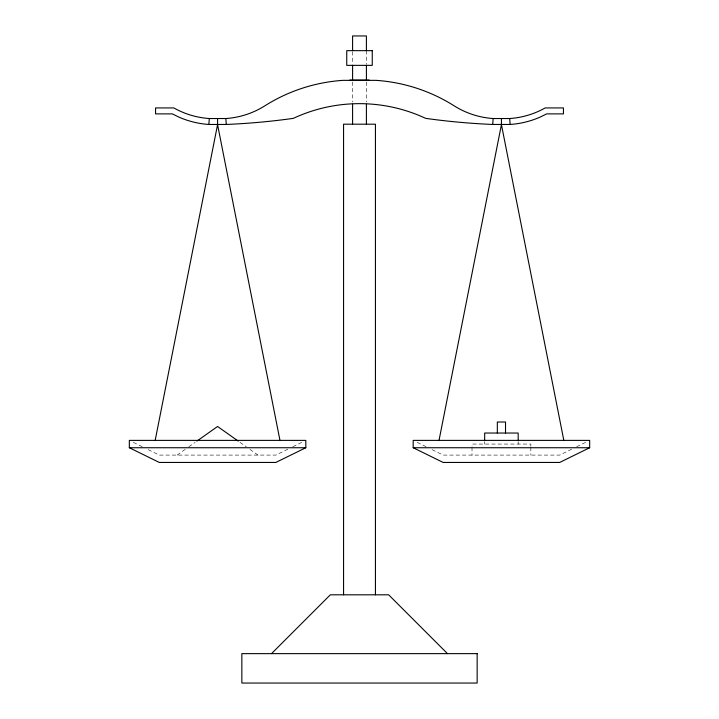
<?xml version="1.0" encoding="UTF-8"?>
<svg xmlns="http://www.w3.org/2000/svg" width="719" height="719" viewBox="0 0 719 719"><rect width="100%" height="100%" fill="white"/><g stroke="black" fill="none" stroke-linecap="round" stroke-linejoin="round"><path stroke-width="0.54" stroke-dasharray="3.6 2.7" d="M177.126 455.091L185.214 449.375M188.809 446.832L195.101 442.374M287.825 449.213L275.826 455.091L159.321 455.091L147.323 449.213M292.822 446.76L301.818 442.347M571.677 449.213L559.679 455.091L443.174 455.091L431.175 449.213M576.674 446.76L585.67 442.347M417.182 442.347L426.178 446.76M133.33 442.347L142.326 446.76M240.038 442.374L246.329 446.832M249.924 449.375L258.013 455.091M530.838 446.274L530.838 444.063L472.015 444.063L472.015 446.274M530.838 447.371L530.838 455.091M518.183 441.861L518.183 444.063M484.669 441.861L484.669 444.063M472.015 447.371L472.015 455.091M366.411 50.654L366.411 64.315M366.411 82.011L366.411 101.99M352.589 51.705L352.589 64.315M352.589 82.011L352.589 101.99"/><path stroke-width="1.08" d="M208.887 124.459L209.283 118.527A83.557 83.557 0 0 1 173.827 107.931L155.556 107.931L155.556 113.881L172.344 113.881L178.842 117.089A89.507 89.507 0 0 0 208.887 124.459L226.26 124.459A695.785 695.785 0 0 0 293.334 118.365A156.203 156.203 0 0 1 425.666 118.365A695.785 695.785 0 0 0 492.74 124.459L510.113 124.459A89.507 89.507 0 0 0 540.158 117.089L546.656 113.881L563.444 113.881L563.444 107.931L545.173 107.931A83.557 83.557 0 0 1 509.717 118.527L493.135 118.527A83.557 83.557 0 0 1 454.12 105.81A167.123 167.123 0 0 0 376.073 80.357L342.927 80.357A167.123 167.123 0 0 0 264.88 105.81A83.557 83.557 0 0 1 225.865 118.527L209.283 118.527M492.74 124.459L493.135 118.527M155.178 440.388L217.569 124.621L217.569 118.68M439.03 440.388L501.431 124.621L501.431 118.68M271.512 653.634L330.345 594.811L388.655 594.811L447.488 653.634M196.898 441.107L217.569 426.484L238.241 441.107M305.818 447.739L275.826 462.452L159.321 462.452L129.33 447.739L129.33 440.388L305.818 440.388L305.818 447.739L129.33 447.739M589.67 447.739L559.679 462.452L443.174 462.452L413.182 447.739L413.182 440.388L589.67 440.388L589.67 447.739L413.182 447.739M349.767 80.07L369.233 80.07M501.431 124.621L563.822 440.388M217.569 124.621L279.97 440.388M509.717 118.527L510.113 124.459M225.865 118.527L226.26 124.459M518.183 440.756L518.183 433.036L484.669 433.036L484.669 440.756M505.52 433.036L505.52 422.008L497.332 422.008L497.332 433.036M375.435 594.811L375.435 124.189L343.565 124.189L343.565 594.811M366.411 50.654L366.411 35.95L352.589 35.95L352.589 50.654M366.411 65.366L366.411 79.791M366.411 104.21L366.411 124.189M352.589 65.366L352.589 79.791M352.589 104.21L352.589 124.189M372.253 50.654L346.747 50.654L346.747 65.366L372.253 65.366L372.253 50.654M477.155 653.634L241.845 653.634L241.845 683.05L477.155 683.05L477.155 653.634"/></g></svg>
